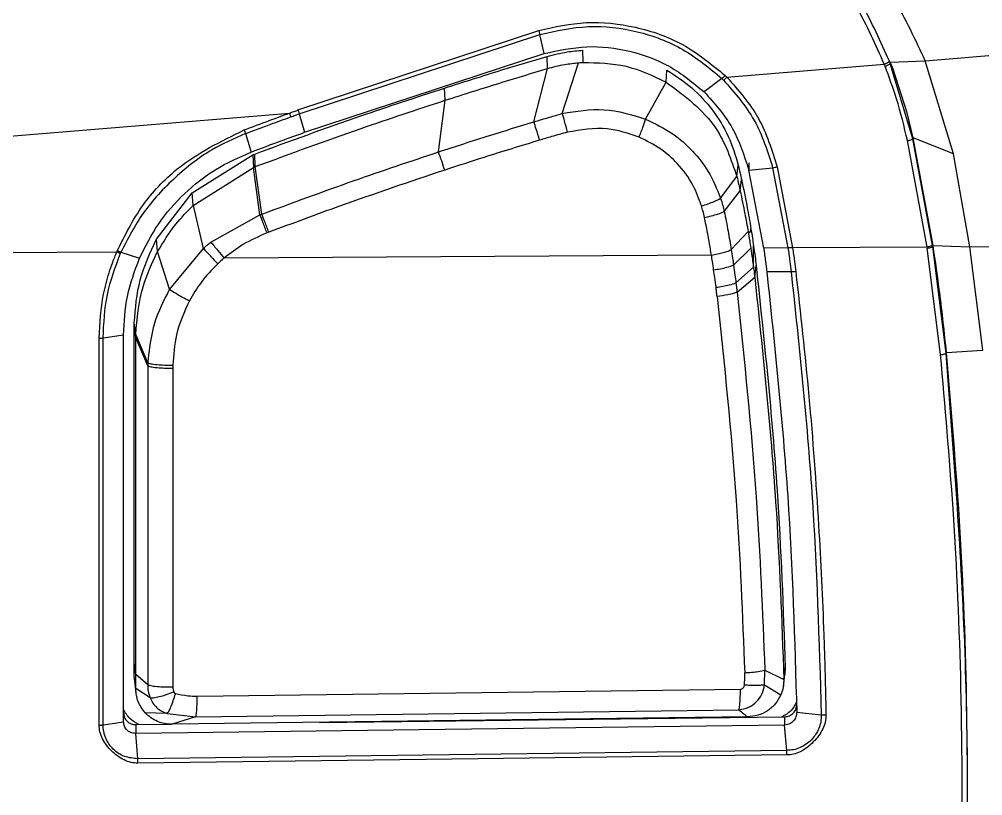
# Model space of a CAD drawing. Extents: x 527 to 611, y 788 to 934.
# Drawn here: x 579.597 to 581.184, y 806.491 to 807.77 of the extents above; entities that cross this region are included whole.
import ezdxf

# ---------------------------------------------------------------- set-up
doc = ezdxf.new("R2010")
doc.units = 0
doc.header["$MEASUREMENT"] = 0
doc.layers.add('1', color=4, linetype='Continuous')
doc.layers.add('GEOMETRY', color=4, linetype='Continuous', lineweight=25)

# ---------------------------------------------------------------- blocks, each defined once
blk = doc.blocks.new('2026_FLASH')
at = {"layer": 'GEOMETRY'}
for p, q in [((54.0104, 4.388), (54.7127, 4.4457)), ((52.9773, 4.307), (53.3742, 4.4381)), ((52.9794, 4.3007), (53.3759, 4.4316)), ((53.3828, 4.4), (53.3759, 4.4316)), ((52.9883, 4.2703), (53.3828, 4.4)), ((53.4469, 4.3854), (53.4468, 4.4054)), ((53.3883, 4.3753), (53.3877, 4.3952)), ((53.4127, 4.3013), (53.4396, 4.3849)), ((53.6839, 4.3611), (53.943, 4.3824)), ((53.9527, 4.3839), (53.9533, 4.3857)), ((53.9902, 4.2597), (53.9527, 4.3838)), ((53.9533, 4.3857), (54.0104, 4.388)), ((54.0571, 4.2348), (54.0104, 4.388)), ((53.3657, 4.2875), (53.3883, 4.3753)), ((53.5838, 4.3529), (53.585, 4.3727)), ((53.9808, 4.3026), (53.9571, 4.3759)), ((53.5498, 4.292), (53.5838, 4.3529)), ((53.6756, 4.3588), (53.6463, 4.3369)), ((53.6755, 4.3588), (53.6782, 4.3562)), ((53.2196, 4.323), (53.2189, 4.3432)), ((53.2087, 4.2379), (53.2196, 4.323)), ((52.4011, 4.2557), (52.9632, 4.3019)), ((53.9908, 4.2614), (53.9808, 4.3026)), ((52.9794, 4.3007), (52.9883, 4.2703)), ((52.8908, 4.2681), (52.9002, 4.2378)), ((54.0136, 4.0813), (53.9814, 4.2565)), ((53.9908, 4.2614), (53.9902, 4.2597)), ((54.0225, 4.084), (53.9902, 4.2597)), ((54.0571, 4.2348), (53.9908, 4.2614)), ((54.0234, 4.0838), (53.9908, 4.2614)), ((52.8032, 4.1705), (52.903, 4.2333)), ((52.903, 4.2333), (52.9062, 4.2345)), ((52.903, 4.2333), (52.9039, 4.2125)), ((52.907, 4.2137), (52.9062, 4.2345)), ((54.0841, 4.0817), (54.0571, 4.2348)), ((52.8048, 4.1499), (52.9039, 4.2125)), ((52.9039, 4.2125), (52.907, 4.2137)), ((52.9147, 4.1342), (52.9039, 4.2125)), ((52.9176, 4.1353), (52.907, 4.2137)), ((53.7003, 4.1972), (53.7025, 4.216)), ((53.7198, 4.2202), (53.7198, 4.2081)), ((53.7198, 4.2081), (53.7592, 4.212)), ((53.7444, 4.0793), (53.7198, 4.2081)), ((53.7592, 4.212), (53.7844, 4.0799)), ((53.7667, 4.2134), (53.7921, 4.0799)), ((53.6735, 4.1616), (53.7003, 4.1972)), ((53.7057, 4.1736), (53.7079, 4.1924)), ((52.7441, 4.094), (52.8032, 4.1705)), ((52.8048, 4.1499), (52.8032, 4.1705)), ((53.6794, 4.14), (53.7057, 4.1736)), ((52.8048, 4.1499), (52.8214, 4.0791)), ((52.8338, 4.0894), (52.9146, 4.1342)), ((52.9147, 4.1342), (52.9176, 4.1353)), ((52.9292, 4.1056), (52.9264, 4.1045)), ((53.691, 4.077), (53.7188, 4.1066)), ((52.7462, 4.0737), (52.7441, 4.094)), ((52.8214, 4.0791), (52.7657, 4.0116)), ((53.6948, 4.0515), (53.7232, 4.0795)), ((53.7276, 4.0483), (53.7277, 4.0834)), ((53.7844, 4.0799), (53.7444, 4.0793)), ((54.0136, 4.0813), (53.7921, 4.0799)), ((54.0358, 3.904), (54.0139, 4.0794)), ((54.0228, 4.0821), (54.0225, 4.084)), ((54.0228, 4.0821), (54.0234, 4.0838)), ((54.0449, 3.9061), (54.0228, 4.0821)), ((54.0234, 4.0838), (54.0841, 4.0817)), ((54.0841, 4.0817), (54.7871, 4.0858)), ((54.1052, 3.9114), (54.0841, 4.0817)), ((52.4418, 4.0719), (52.6789, 4.0733)), ((52.6856, 4.0726), (52.7162, 4.0627)), ((52.7657, 4.0116), (52.7462, 4.0737)), ((53.6584, 4.0678), (52.8557, 4.0631)), ((53.6987, 4.0221), (53.7276, 4.0483)), ((53.7297, 4.0319), (53.732, 4.0508)), ((53.7006, 4.0068), (53.7297, 4.0319)), ((53.7897, 4.0402), (53.7495, 4.0406)), ((52.7101, 3.937), (52.7076, 3.9564)), ((52.6563, 3.9317), (52.69, 3.9364)), ((52.7075, 3.3971), (52.7076, 3.9509)), ((52.71, 3.9316), (52.7076, 3.9509)), ((52.7299, 3.8903), (52.71, 3.937)), ((52.6563, 3.2941), (52.6563, 3.9317)), ((52.7298, 3.8853), (52.71, 3.9316)), ((54.0449, 3.9061), (54.0455, 3.9078)), ((54.0455, 3.9078), (54.1052, 3.9114)), ((52.7299, 3.8903), (52.7298, 3.8853)), ((52.7713, 3.8867), (52.7713, 3.8819)), ((52.7713, 3.8819), (52.7713, 3.3566)), ((52.71, 3.3772), (52.7075, 3.3971)), ((52.7075, 3.3737), (52.7075, 3.3971)), ((53.7459, 3.36), (53.7462, 3.3844)), ((53.7462, 3.3844), (53.7776, 3.3689)), ((53.7776, 3.3689), (53.78, 3.3883)), ((53.78, 3.3883), (53.7791, 3.377)), ((52.71, 3.3538), (52.7075, 3.3737)), ((52.708, 3.3663), (52.7105, 3.3464)), ((52.7298, 3.3602), (52.71, 3.3772)), ((53.7769, 3.3579), (53.7793, 3.3772)), ((52.7337, 3.3386), (52.71, 3.3538)), ((52.8113, 3.3414), (53.7061, 3.3529)), ((53.7459, 3.36), (53.7726, 3.3434)), ((52.8087, 3.3075), (53.7036, 3.319)), ((52.762, 3.3129), (52.7257, 3.314)), ((52.762, 3.3129), (52.8088, 3.3075)), ((52.8085, 3.3075), (52.77, 3.2951)), ((53.7177, 3.3073), (52.77, 3.2951)), ((53.0128, 3.2982), (53.7789, 3.3075)), ((53.7789, 3.3075), (53.7789, 3.2938)), ((53.8393, 3.3103), (53.7989, 3.3147)), ((52.6563, 3.2941), (52.69, 3.2992)), ((52.71, 3.2945), (52.7686, 3.2952)), ((52.71, 3.2945), (52.71, 3.2801)), ((53.7823, 3.252), (53.7789, 3.2938)), ((52.7134, 3.2383), (52.71, 3.2801)), ((52.7134, 3.2309), (52.7135, 3.2335))]:
    blk.add_line(p, q, dxfattribs=at)
at = {"layer": 'GEOMETRY', "flags": 128}
for points in [[(52.6789, 4.0733), (52.6793, 4.0742), (52.6796, 4.0749)], [(53.7789, 3.2938), (53.1772, 3.2861), (52.71, 3.2801)], [(53.7823, 3.252), (53.1837, 3.2443), (52.7134, 3.2383)], [(53.7825, 3.2446), (53.1886, 3.237), (52.7134, 3.2309)]]:
    blk.add_lwpolyline(points, dxfattribs=at)
at = {"layer": 'GEOMETRY'}
blk.add_arc((52.5861, 4.0066), 0.6642, 17.6483, 20.3822, dxfattribs=at)
for points, knots in [([(42.46, 5.3222), (42.5684, 5.4276), (42.758, 5.612), (42.9884, 5.8359), (43.1307, 5.9742), (43.2117, 6.0535), (43.2862, 6.1259), (43.3758, 6.2101), (43.5202, 6.3327), (43.7104, 6.4733), (43.9523, 6.6204), (44.206, 6.7451), (44.4702, 6.8468), (44.7423, 6.9243), (45.0192, 6.9767), (45.2275, 6.9977), (45.3676, 7.003), (45.434, 7.0043), (45.5056, 7.0047), (45.6463, 7.0048), (45.8612, 7.0046), (46.1427, 7.0048), (46.7056, 7.0049), (47.55, 7.0047), (49.0511, 7.0047), (50.6739, 7.0047), (52.175, 7.0047), (53.0194, 7.0047), (53.4607, 7.0047), (53.6718, 7.0047), (53.8125, 7.0047), (53.8761, 7.0047), (53.9231, 7.0047), (53.959, 7.0047), (53.9891, 7.0044), (54.0589, 7.0034), (54.1631, 6.9988), (54.3482, 6.9821), (54.5778, 6.946), (54.8484, 6.8786), (55.1124, 6.7875), (55.3672, 6.6733), (55.6104, 6.5372), (55.8409, 6.3798), (56.0216, 6.232), (56.1407, 6.1195), (56.1993, 6.0624), (56.2327, 6.0297), (56.2616, 6.0012), (56.3153, 5.9491), (56.4142, 5.8528), (56.5752, 5.6963), (56.7982, 5.4795), (57.0152, 5.2686), (57.2443, 5.0458), (57.5125, 4.7849), (58.0014, 4.3095), (58.4038, 3.9182), (58.672, 3.6573)], [0, 0, 0, 0, 0.025199, 0.044098, 0.053548, 0.058273, 0.062997, 0.070871, 0.078753, 0.09456, 0.110246, 0.125882, 0.141623, 0.157369, 0.172982, 0.188539, 0.192221, 0.196339, 0.199608, 0.204156, 0.219797, 0.235436, 0.251075, 0.313632, 0.376189, 0.501303, 0.584139, 0.626417, 0.642056, 0.657696, 0.661605, 0.665515, 0.668304, 0.669427, 0.6715, 0.673335, 0.681058, 0.68887, 0.704321, 0.719742, 0.735294, 0.750812, 0.766228, 0.781692, 0.797284, 0.805082, 0.80898, 0.810929, 0.812878, 0.815741, 0.82341, 0.835885, 0.853165, 0.875252, 0.886333, 0.906439, 0.937626, 1, 1, 1, 1]), ([(42.5468, 5.2329), (42.6821, 5.3645), (42.8173, 5.496), (43.0202, 5.6932), (43.0879, 5.759), (43.1725, 5.8413), (43.1894, 5.8577), (43.2232, 5.8907), (43.2401, 5.9071), (43.274, 5.9402), (43.2908, 5.9566), (43.316, 5.9812), (43.3244, 5.9893), (43.3412, 6.0056), (43.3496, 6.0137), (43.3912, 6.0537), (43.4245, 6.085), (43.4918, 6.1451), (43.5263, 6.1745), (43.5968, 6.2318), (43.6328, 6.2597), (43.7063, 6.3141), (43.7435, 6.3404), (43.9319, 6.467), (44.09, 6.5537), (44.338, 6.6624), (44.4224, 6.695), (44.5519, 6.7384), (44.5956, 6.7519), (44.6831, 6.7769), (44.7269, 6.7883), (44.947, 6.8404), (45.1245, 6.8662), (45.3259, 6.8769), (45.3483, 6.8778), (45.3933, 6.8792), (45.416, 6.8796), (45.4844, 6.8804), (45.5308, 6.8804), (45.6011, 6.8802), (45.6247, 6.8801), (45.6717, 6.8801), (45.7423, 6.88), (45.8127, 6.8801), (46.0472, 6.8803), (46.2349, 6.8803), (46.7978, 6.8803), (47.1731, 6.8803), (47.9238, 6.8802), (48.2991, 6.8802), (49.4251, 6.8802), (50.1758, 6.8802), (51.6771, 6.8802), (52.4277, 6.8801), (53.366, 6.8801), (53.5537, 6.8801), (53.7883, 6.8802), (53.8352, 6.8802), (53.8938, 6.8802), (53.9056, 6.8802), (53.929, 6.8802), (53.941, 6.8802), (53.9639, 6.8802), (53.9748, 6.8801), (53.9918, 6.8799), (53.9975, 6.8798), (54.0088, 6.8796), (54.0145, 6.8795), (54.0652, 6.8784), (54.1099, 6.8764), (54.1992, 6.8704), (54.2437, 6.8664), (54.465, 6.8416), (54.6393, 6.8064), (54.8534, 6.743), (54.896, 6.7294), (54.9809, 6.7001), (55.0233, 6.6844), (55.1485, 6.6349), (55.23, 6.5983), (55.4685, 6.4784), (55.6196, 6.3849), (55.7987, 6.2508), (55.8341, 6.2231), (55.9037, 6.166), (55.9379, 6.1367), (55.988, 6.0917), (56.0044, 6.0766), (56.0372, 6.0457), (56.0536, 6.03), (56.0867, 5.9978), (56.1035, 5.9814), (56.137, 5.9488), (56.1538, 5.9325), (56.4388, 5.6551), (56.7072, 5.3944), (57.5121, 4.6116), (58.0486, 4.0898), (58.5852, 3.5681)], [0, 0, 0, 0, 0.03125, 0.03125, 0.046875, 0.046875, 0.050781, 0.050781, 0.054687, 0.054687, 0.058594, 0.058594, 0.060547, 0.060547, 0.0625, 0.0625, 0.070312, 0.070312, 0.078125, 0.078125, 0.085937, 0.085937, 0.09375, 0.09375, 0.125, 0.125, 0.140625, 0.140625, 0.148437, 0.148437, 0.15625, 0.15625, 0.1875, 0.1875, 0.191406, 0.191406, 0.195312, 0.195312, 0.203125, 0.203125, 0.207031, 0.207031, 0.210937, 0.21875, 0.21875, 0.25, 0.25, 0.3125, 0.3125, 0.375, 0.375, 0.5, 0.5, 0.625, 0.625, 0.65625, 0.65625, 0.664063, 0.664063, 0.666016, 0.666016, 0.667969, 0.667969, 0.669922, 0.669922, 0.670898, 0.670898, 0.671875, 0.671875, 0.679688, 0.679688, 0.6875, 0.6875, 0.71875, 0.71875, 0.726563, 0.726563, 0.734375, 0.734375, 0.75, 0.75, 0.78125, 0.78125, 0.789063, 0.789063, 0.796875, 0.796875, 0.800781, 0.800781, 0.804688, 0.804688, 0.808594, 0.808594, 0.8125, 0.8125, 0.875, 0.875, 1, 1, 1, 1]), ([(58.5617, 3.5438), (58.3106, 3.788), (57.7579, 4.3255), (57.113, 4.9526), (56.6272, 5.4251), (56.3507, 5.6938), (56.1463, 5.893), (56.0194, 6.0159), (55.967, 6.0654), (55.9163, 6.1107), (55.8062, 6.2043), (55.6325, 6.3349), (55.3854, 6.4858), (55.1249, 6.6118), (54.8535, 6.7122), (54.646, 6.7667), (54.5095, 6.7942), (54.4462, 6.8055), (54.3828, 6.8154), (54.3192, 6.824), (54.2554, 6.8312), (54.1915, 6.837), (54.1274, 6.8415), (54.0632, 6.8445), (54.0106, 6.8461), (53.9547, 6.8461), (53.8803, 6.8462), (53.7605, 6.8463), (53.5953, 6.8463), (53.3847, 6.8464), (53.1286, 6.8464), (52.7113, 6.8464), (52.1737, 6.8464), (51.5568, 6.8464), (51.0173, 6.8464), (50.0094, 6.8464), (48.6997, 6.8464), (47.2547, 6.8464), (46.3868, 6.8464), (45.9364, 6.8464), (45.743, 6.8463), (45.6068, 6.8464), (45.5103, 6.8465), (45.4139, 6.8461), (45.2615, 6.8417), (45.0374, 6.8201), (44.7849, 6.7707), (44.5681, 6.71), (44.3862, 6.6459), (44.179, 6.5577), (43.9509, 6.4382), (43.7488, 6.3058), (43.5958, 6.1889), (43.5049, 6.1122), (43.4339, 6.0475), (43.3866, 6.0026), (43.3336, 5.9511), (43.264, 5.8833), (43.1034, 5.7272), (42.8543, 5.4848), (42.4749, 5.1159), (42.1985, 4.8472), (42.0332, 4.6863)], [0, 0, 0, 0, 0.0567867, 0.1250078, 0.1458425, 0.1666771, 0.1875117, 0.1921187, 0.1953245, 0.1991991, 0.2031373, 0.2187574, 0.2343819, 0.2499978, 0.2656034, 0.2812376, 0.2847156, 0.2881884, 0.2916576, 0.2951249, 0.2985919, 0.3020602, 0.3055314, 0.3090071, 0.3124889, 0.3140551, 0.3180756, 0.3245504, 0.3334795, 0.3448629, 0.3587007, 0.3749927, 0.4125235, 0.4458684, 0.4750274, 0.5000006, 0.609284, 0.687381, 0.7342918, 0.7500162, 0.7604151, 0.7656422, 0.7721002, 0.7760595, 0.7812678, 0.796818, 0.8125087, 0.8229079, 0.8333087, 0.8437546, 0.8593966, 0.8749938, 0.8828558, 0.8906185, 0.8942657, 0.8984312, 0.9011851, 0.9062441, 0.9141989, 0.9374961, 0.9625977, 1, 1, 1, 1]), ([(42.0332, 4.6863), (42.3849, 5.0284), (42.6459, 5.2822), (42.8375, 5.4685), (42.8571, 5.4876), (42.8948, 5.5242), (42.9129, 5.5419), (42.9654, 5.5929), (42.9977, 5.6243), (43.0867, 5.7109), (43.1355, 5.7583), (43.2119, 5.8326), (43.2394, 5.8594), (43.2649, 5.8842), (43.2707, 5.8899), (43.2771, 5.8961), (43.2769, 5.8959), (43.2787, 5.8976), (43.2801, 5.8989), (43.2869, 5.9056), (43.2922, 5.9107), (43.3074, 5.9255), (43.3166, 5.9346), (43.3419, 5.9592), (43.3554, 5.9722), (43.3705, 5.9869), (43.3747, 5.9909), (43.3813, 5.9974), (43.384, 5.9999), (43.3926, 6.0082), (43.3983, 6.0136), (43.4261, 6.0401), (43.447, 6.0595), (43.4859, 6.0947), (43.5039, 6.1106), (43.5415, 6.1429), (43.5606, 6.1588), (43.6573, 6.2376), (43.7393, 6.2979), (43.9083, 6.4092), (43.9955, 6.4605), (44.1754, 6.5543), (44.2684, 6.5969), (44.4567, 6.672), (44.5524, 6.7046), (44.7469, 6.7599), (44.8457, 6.7827), (45.0431, 6.8179), (45.1421, 6.8304), (45.2661, 6.8398), (45.2909, 6.8413), (45.3406, 6.8438), (45.3663, 6.8447), (45.401, 6.8455), (45.4081, 6.8456), (45.4224, 6.8459), (45.4297, 6.846), (45.4574, 6.8463), (45.4815, 6.8464), (45.5264, 6.8465), (45.5428, 6.8465), (45.5695, 6.8465), (45.5788, 6.8465), (45.5932, 6.8464), (45.5981, 6.8464), (45.6081, 6.8464), (45.6127, 6.8464), (45.6424, 6.8464), (45.6914, 6.8463), (45.8028, 6.8464), (45.8462, 6.8464), (45.8976, 6.8464), (45.8991, 6.8464), (45.9015, 6.8464), (45.9022, 6.8464), (45.9031, 6.8464), (45.9032, 6.8464), (45.9034, 6.8464), (45.9031, 6.8464), (45.9067, 6.8464), (45.9149, 6.8464), (45.9563, 6.8464), (46.0067, 6.8464), (46.3724, 6.8464), (47.0289, 6.8464), (48.5597, 6.8464), (49.1609, 6.8464), (50.0262, 6.8464), (50.2049, 6.8464), (50.4816, 6.8464), (50.5741, 6.8464), (50.7727, 6.8464), (50.8777, 6.8464), (51.4311, 6.8464), (51.9647, 6.8464), (52.6673, 6.8464), (52.7468, 6.8464), (52.8682, 6.8464), (52.9082, 6.8464), (52.9855, 6.8464), (53.0231, 6.8464), (53.2058, 6.8464), (53.3349, 6.8464), (53.6711, 6.8463), (53.827, 6.8463), (53.9585, 6.8461), (53.9853, 6.8461), (53.9975, 6.846), (53.9985, 6.846), (54.0001, 6.846), (54.0009, 6.846), (54.0033, 6.8459), (54.0048, 6.8459), (54.0127, 6.8458), (54.0189, 6.8456), (54.0503, 6.8449), (54.0753, 6.844), (54.1503, 6.8402), (54.2002, 6.8365), (54.3493, 6.8216), (54.4481, 6.8066), (54.7428, 6.7468), (54.9336, 6.6878), (55.3016, 6.532), (55.4764, 6.4364), (55.6827, 6.2949), (55.7232, 6.2655), (55.803, 6.2047), (55.8424, 6.1731), (55.8998, 6.1247), (55.9186, 6.1084), (55.9462, 6.0839), (55.9553, 6.0757), (55.9688, 6.0634), (55.9733, 6.0593), (55.9833, 6.0499), (55.9889, 6.0448), (56.0068, 6.0278), (56.0207, 6.0146), (56.0442, 5.9919), (56.0526, 5.9838), (56.0702, 5.9668), (56.0796, 5.9576), (56.1258, 5.9126), (56.1628, 5.8766), (56.3479, 5.6967), (56.496, 5.5527), (56.7181, 5.3367), (56.7921, 5.2647), (56.9402, 5.1207), (57.0137, 5.0492), (57.6606, 4.4202), (58.1526, 3.9417), (58.5617, 3.5438)], [0, 0, 0, 0, 0.000488, 0.000488, 0.000549, 0.000549, 0.00061, 0.00061, 0.000732, 0.000732, 0.000977, 0.000977, 0.001221, 0.001221, 0.001343, 0.001343, 0.001465, 0.001465, 0.001953, 0.001953, 0.003906, 0.003906, 0.007812, 0.007812, 0.015625, 0.015625, 0.019531, 0.019531, 0.023438, 0.023438, 0.03125, 0.03125, 0.0625, 0.0625, 0.09375, 0.09375, 0.125, 0.125, 0.25, 0.25, 0.375, 0.375, 0.5, 0.5, 0.625, 0.625, 0.75, 0.75, 0.875, 0.875, 0.90625, 0.90625, 0.9375, 0.9375, 0.945312, 0.945312, 0.953125, 0.953125, 0.96875, 0.96875, 0.976562, 0.976562, 0.980469, 0.980469, 0.982422, 0.982422, 0.984375, 0.984375, 0.992188, 0.992188, 0.996094, 0.996094, 0.996216, 0.996216, 0.996277, 0.996277, 0.996284, 0.996284, 0.996292, 0.996292, 0.996307, 0.996307, 0.996338, 0.996338, 0.99646, 0.99646, 0.996521, 0.996521, 0.996536, 0.996536, 0.996544, 0.996544, 0.996552, 0.996552, 0.996582, 0.996582, 0.996586, 0.996586, 0.996588, 0.996588, 0.99659, 0.99659, 0.996597, 0.996597, 0.996613, 0.996613, 0.99662, 0.99662, 0.996622, 0.996622, 0.996624, 0.996624, 0.996628, 0.996628, 0.996643, 0.996643, 0.996704, 0.996704, 0.996826, 0.996826, 0.99707, 0.99707, 0.997559, 0.997559, 0.998047, 0.998047, 0.998169, 0.998169, 0.998291, 0.998291, 0.998352, 0.998352, 0.998383, 0.998383, 0.998398, 0.998398, 0.998413, 0.998413, 0.998444, 0.998444, 0.998459, 0.998459, 0.998474, 0.998474, 0.998535, 0.998535, 0.998779, 0.998779, 0.998901, 0.998901, 0.999023, 0.999023, 1, 1, 1, 1]), ([(54.7127, 4.4457), (54.7127, 4.4458), (54.7126, 4.4463), (54.7121, 4.448), (54.7104, 4.4546), (54.7036, 4.4793), (54.6928, 4.5132), (54.6773, 4.5542), (54.6616, 4.5904), (54.6417, 4.6311), (54.6166, 4.6756), (54.5848, 4.7247), (54.5468, 4.7743), (54.5043, 4.8204), (54.4615, 4.8596), (54.415, 4.8961), (54.3584, 4.9322), (54.2849, 4.9692), (54.1929, 5.0056), (54.1236, 5.023), (54.0862, 5.0324)], [0, 0, 0, 0, 0.000182, 0.001714, 0.006056, 0.022598, 0.086827, 0.123997, 0.167627, 0.217653, 0.274017, 0.33667, 0.411113, 0.480105, 0.543848, 0.602503, 0.674936, 0.76505, 0.873262, 1, 1, 1, 1]), ([(54.0104, 4.388), (53.9945, 4.4224), (53.9625, 4.4913), (53.8973, 4.5852), (53.8211, 4.6694), (53.735, 4.7417), (53.6417, 4.8008), (53.5442, 4.846), (53.4452, 4.8784), (53.3781, 4.8895), (53.3453, 4.8949)], [0, 0, 0, 0, 0.130518, 0.261262, 0.391224, 0.519581, 0.645474, 0.768116, 0.886579, 1, 1, 1, 1]), ([(53.9514, 4.3872), (53.9371, 4.4192), (53.9084, 4.4834), (53.8497, 4.5713), (53.7805, 4.6513), (53.701, 4.7213), (53.6129, 4.7803), (53.5176, 4.8269), (53.417, 4.8616), (53.3471, 4.8731), (53.3122, 4.8788)], [0, 0, 0, 0, 0.125005, 0.250006, 0.375017, 0.500042, 0.625061, 0.750046, 0.875017, 1, 1, 1, 1]), ([(53.943, 4.3825), (53.9289, 4.4142), (53.9006, 4.4776), (53.8425, 4.5646), (53.7742, 4.6437), (53.6957, 4.7131), (53.6086, 4.7716), (53.5145, 4.8178), (53.415, 4.8523), (53.346, 4.864), (53.3115, 4.8698)], [0, 0, 0, 0, 0.124976, 0.24996, 0.374959, 0.499976, 0.624998, 0.749999, 0.874996, 1, 1, 1, 1]), ([(53.3742, 4.4381), (53.4, 4.4438), (53.4526, 4.4554), (53.5343, 4.446), (53.6146, 4.4183), (53.6585, 4.3823), (53.681, 4.3638)], [0, 0, 0, 0, 0.237985, 0.484939, 0.73641, 1, 1, 1, 1]), ([(53.3759, 4.4316), (53.4025, 4.4374), (53.4555, 4.4489), (53.5368, 4.439), (53.6134, 4.4105), (53.6549, 4.3761), (53.6756, 4.3589)], [0, 0, 0, 0, 0.250053, 0.500138, 0.750064, 1, 1, 1, 1]), ([(53.3759, 4.4316), (53.3757, 4.4327), (53.3753, 4.4345), (53.3746, 4.437), (53.3742, 4.4381)], [0, 0, 0, 0, 0.56001, 1, 1, 1, 1]), ([(53.3877, 4.3952), (53.3986, 4.3981), (53.418, 4.4031), (53.438, 4.4047), (53.4468, 4.4054)], [0, 0, 0, 0, 0.55999, 1, 1, 1, 1]), ([(53.2189, 4.3432), (53.2503, 4.3532), (53.3064, 4.3711), (53.3628, 4.3879), (53.3877, 4.3952)], [0, 0, 0, 0, 0.559967, 1, 1, 1, 1]), ([(53.3883, 4.3753), (53.3977, 4.3778), (53.4146, 4.3823), (53.432, 4.3841), (53.4396, 4.3849)], [0, 0, 0, 0, 0.55996, 1, 1, 1, 1]), ([(53.4396, 4.3849), (53.441, 4.385), (53.4434, 4.3852), (53.4458, 4.3853), (53.4469, 4.3854)], [0, 0, 0, 0, 0.56, 1, 1, 1, 1]), ([(53.4469, 4.3854), (53.4709, 4.3849), (53.519, 4.3839), (53.5622, 4.3632), (53.5838, 4.3529)], [0, 0, 0, 0, 0.500082, 1, 1, 1, 1]), ([(53.943, 4.3825), (53.9442, 4.383), (53.9466, 4.384), (53.9494, 4.3855), (53.951, 4.3866), (53.9513, 4.387), (53.9514, 4.3872)], [0, 0, 0, 0, 0.272049, 0.561996, 0.787982, 1, 1, 1, 1]), ([(53.9443, 4.3792), (53.9441, 4.3798), (53.9437, 4.3809), (53.9432, 4.382), (53.943, 4.3824)], [0, 0, 0, 0, 0.560405, 1, 1, 1, 1]), ([(53.9443, 4.3791), (53.9455, 4.3796), (53.948, 4.3807), (53.9507, 4.3821), (53.9523, 4.3832), (53.9526, 4.3836), (53.9527, 4.3838)], [0, 0, 0, 0, 0.272021, 0.561971, 0.78797, 1, 1, 1, 1]), ([(53.9514, 4.3871), (53.9517, 4.3865), (53.9521, 4.3854), (53.9525, 4.3843), (53.9527, 4.3839)], [0, 0, 0, 0, 0.5600232, 1, 1, 1, 1]), ([(53.9571, 4.3759), (53.9564, 4.3777), (53.9551, 4.381), (53.9538, 4.3843), (53.9533, 4.3857)], [0, 0, 0, 0, 0.559497, 1, 1, 1, 1]), ([(53.2196, 4.323), (53.251, 4.333), (53.3071, 4.3509), (53.3635, 4.3678), (53.3883, 4.3753)], [0, 0, 0, 0, 0.559999, 1, 1, 1, 1]), ([(53.585, 4.3727), (53.5991, 4.3635), (53.6273, 4.3451), (53.6612, 4.3074), (53.688, 4.2644), (53.6977, 4.2321), (53.7025, 4.216)], [0, 0, 0, 0, 0.2499436, 0.4993256, 0.7501166, 1, 1, 1, 1]), ([(53.9814, 4.2565), (53.9758, 4.2797), (53.9659, 4.3213), (53.9509, 4.3614), (53.9443, 4.3792)], [0, 0, 0, 0, 0.557293, 1, 1, 1, 1]), ([(53.5838, 4.3529), (53.6144, 4.3301), (53.669, 4.2895), (53.6907, 4.2254), (53.7003, 4.1972)], [0, 0, 0, 0, 0.559161, 1, 1, 1, 1]), ([(53.681, 4.3639), (53.6799, 4.3628), (53.6779, 4.3608), (53.6762, 4.3595), (53.6755, 4.3589)], [0, 0, 0, 0, 0.5600018, 1, 1, 1, 1]), ([(53.6783, 4.3562), (53.6792, 4.3569), (53.681, 4.3583), (53.683, 4.3602), (53.6839, 4.3611)], [0, 0, 0, 0, 0.5599964, 1, 1, 1, 1]), ([(53.6783, 4.3562), (53.6968, 4.335), (53.7339, 4.2927), (53.7508, 4.2389), (53.7592, 4.212)], [0, 0, 0, 0, 0.49992, 1, 1, 1, 1]), ([(53.681, 4.3638), (53.6815, 4.3633), (53.6825, 4.3624), (53.6834, 4.3615), (53.6838, 4.3611)], [0, 0, 0, 0, 0.5601045, 1, 1, 1, 1]), ([(53.6838, 4.3611), (53.7028, 4.3393), (53.7408, 4.296), (53.7581, 4.2409), (53.7667, 4.2134)], [0, 0, 0, 0, 0.500934, 1, 1, 1, 1]), ([(52.9062, 4.2345), (52.9642, 4.2558), (53.0679, 4.2938), (53.1728, 4.3281), (53.2189, 4.3432)], [0, 0, 0, 0, 0.559957, 1, 1, 1, 1]), ([(53.6463, 4.3369), (53.6633, 4.318), (53.697, 4.2803), (53.7122, 4.232), (53.7198, 4.2081)], [0, 0, 0, 0, 0.503935, 1, 1, 1, 1]), ([(52.907, 4.2137), (52.965, 4.2351), (53.0686, 4.2732), (53.1735, 4.3078), (53.2196, 4.323)], [0, 0, 0, 0, 0.559997, 1, 1, 1, 1]), ([(52.8887, 4.2743), (52.9024, 4.2794), (52.9272, 4.2887), (52.9521, 4.2978), (52.9632, 4.3019)], [0, 0, 0, 0, 0.552893, 1, 1, 1, 1]), ([(52.9632, 4.3019), (52.9658, 4.3028), (52.9705, 4.3045), (52.9752, 4.3062), (52.9773, 4.307)], [0, 0, 0, 0, 0.560197, 1, 1, 1, 1]), ([(52.9632, 4.3019), (52.9637, 4.3005), (52.9645, 4.2981), (52.965, 4.2964), (52.9653, 4.2956)], [0, 0, 0, 0, 0.5600081, 1, 1, 1, 1]), ([(52.9773, 4.307), (52.9778, 4.3056), (52.9786, 4.3032), (52.9792, 4.3015), (52.9794, 4.3007)], [0, 0, 0, 0, 0.5602535, 1, 1, 1, 1]), ([(53.3657, 4.2875), (53.3743, 4.29), (53.39, 4.2946), (53.4057, 4.2992), (53.4127, 4.3013)], [0, 0, 0, 0, 0.548558, 1, 1, 1, 1]), ([(53.4127, 4.3013), (53.4358, 4.3051), (53.4824, 4.3128), (53.5272, 4.299), (53.5498, 4.292)], [0, 0, 0, 0, 0.495451, 1, 1, 1, 1]), ([(53.4214, 4.2703), (53.4197, 4.2767), (53.4167, 4.2882), (53.414, 4.2973), (53.4127, 4.3013)], [0, 0, 0, 0, 0.56, 1, 1, 1, 1]), ([(52.8908, 4.2681), (52.9047, 4.2733), (52.9295, 4.2826), (52.9543, 4.2916), (52.9653, 4.2956)], [0, 0, 0, 0, 0.560199, 1, 1, 1, 1]), ([(52.9653, 4.2956), (52.9679, 4.2966), (52.9726, 4.2983), (52.9773, 4.3), (52.9794, 4.3007)], [0, 0, 0, 0, 0.5599445, 1, 1, 1, 1]), ([(53.2087, 4.2379), (53.2367, 4.247), (53.2889, 4.264), (53.3414, 4.28), (53.3657, 4.2875)], [0, 0, 0, 0, 0.535976, 1, 1, 1, 1]), ([(53.3754, 4.2573), (53.3735, 4.2636), (53.3701, 4.2746), (53.3671, 4.2835), (53.3657, 4.2875)], [0, 0, 0, 0, 0.56, 1, 1, 1, 1]), ([(53.5392, 4.2623), (53.5417, 4.2684), (53.5461, 4.2794), (53.5487, 4.2882), (53.5498, 4.292)], [0, 0, 0, 0, 0.56, 1, 1, 1, 1]), ([(53.5498, 4.292), (53.5653, 4.2846), (53.5937, 4.2709), (53.6276, 4.2404), (53.6558, 4.2052), (53.6673, 4.177), (53.6735, 4.1616)], [0, 0, 0, 0, 0.274854, 0.506445, 0.732216, 1, 1, 1, 1]), ([(52.6796, 4.0749), (52.6924, 4.1005), (52.7175, 4.1509), (52.7867, 4.2241), (52.8502, 4.2554), (52.8887, 4.2743)], [0, 0, 0, 0, 0.2894946, 0.5691836, 1, 1, 1, 1]), ([(52.8887, 4.2743), (52.8889, 4.2737), (52.8894, 4.2725), (52.8899, 4.2708), (52.8905, 4.2693), (52.8907, 4.2685), (52.8908, 4.2681)], [0, 0, 0, 0, 0.247582, 0.499978, 0.752386, 1, 1, 1, 1]), ([(52.9002, 4.2378), (52.9167, 4.244), (52.946, 4.255), (52.9754, 4.2656), (52.9883, 4.2703)], [0, 0, 0, 0, 0.563687, 1, 1, 1, 1]), ([(53.4214, 4.2703), (53.4126, 4.268), (53.3972, 4.2639), (53.3819, 4.2593), (53.3754, 4.2573)], [0, 0, 0, 0, 0.570994, 1, 1, 1, 1]), ([(53.5392, 4.2623), (53.5218, 4.2682), (53.4836, 4.2814), (53.4434, 4.2742), (53.4214, 4.2703)], [0, 0, 0, 0, 0.4528232, 1, 1, 1, 1]), ([(52.8908, 4.2681), (52.8717, 4.2597), (52.8299, 4.2414), (52.7734, 4.1962), (52.7206, 4.1406), (52.6971, 4.0949), (52.6856, 4.0726)], [0, 0, 0, 0, 0.214608, 0.470533, 0.741908, 1, 1, 1, 1]), ([(53.3754, 4.2573), (53.3448, 4.248), (53.2926, 4.232), (53.2406, 4.215), (53.219, 4.208)], [0, 0, 0, 0, 0.584022, 1, 1, 1, 1]), ([(53.6421, 4.1489), (53.6379, 4.1606), (53.6285, 4.1861), (53.6048, 4.2177), (53.5746, 4.2448), (53.5515, 4.2562), (53.5392, 4.2623)], [0, 0, 0, 0, 0.234328, 0.51434, 0.740911, 1, 1, 1, 1]), ([(53.9814, 4.2565), (53.9826, 4.2568), (53.9852, 4.2574), (53.988, 4.2584), (53.9898, 4.2591), (53.9901, 4.2595), (53.9902, 4.2597)], [0, 0, 0, 0, 0.271999, 0.561948, 0.787958, 1, 1, 1, 1]), ([(52.9176, 4.1353), (52.9683, 4.1541), (53.0647, 4.1898), (53.1623, 4.2224), (53.2087, 4.2379)], [0, 0, 0, 0, 0.524472, 1, 1, 1, 1]), ([(53.219, 4.208), (53.1612, 4.1885), (53.0641, 4.1559), (52.9681, 4.1201), (52.9293, 4.1056)], [0, 0, 0, 0, 0.5955, 1, 1, 1, 1]), ([(53.7025, 4.216), (53.7036, 4.2116), (53.7054, 4.2038), (53.7072, 4.1959), (53.7079, 4.1924)], [0, 0, 0, 0, 0.559975, 1, 1, 1, 1]), ([(53.7592, 4.212), (53.7605, 4.2122), (53.7627, 4.2125), (53.7655, 4.2131), (53.7667, 4.2134)], [0, 0, 0, 0, 0.5600037, 1, 1, 1, 1]), ([(53.7003, 4.1972), (53.7013, 4.1928), (53.7032, 4.1849), (53.7049, 4.1771), (53.7057, 4.1736)], [0, 0, 0, 0, 0.55999, 1, 1, 1, 1]), ([(53.7079, 4.1924), (53.7111, 4.1774), (53.7169, 4.1505), (53.7214, 4.1233), (53.7234, 4.1114)], [0, 0, 0, 0, 0.560032, 1, 1, 1, 1]), ([(53.6421, 4.1489), (53.6458, 4.1501), (53.6532, 4.1525), (53.6652, 4.1571), (53.6704, 4.1599), (53.6735, 4.1616)], [0, 0, 0, 0, 0.276482, 0.562705, 1, 1, 1, 1]), ([(53.6735, 4.1616), (53.6747, 4.1577), (53.6769, 4.1505), (53.6786, 4.1432), (53.6794, 4.14)], [0, 0, 0, 0, 0.557265, 1, 1, 1, 1]), ([(53.7057, 4.1736), (53.7084, 4.1611), (53.7131, 4.1389), (53.7171, 4.1165), (53.7188, 4.1066)], [0, 0, 0, 0, 0.559998, 1, 1, 1, 1]), ([(52.7462, 4.0737), (52.7555, 4.0892), (52.7721, 4.1168), (52.7948, 4.1398), (52.8048, 4.1499)], [0, 0, 0, 0, 0.559858, 1, 1, 1, 1]), ([(53.6469, 4.13), (53.6462, 4.1335), (53.6447, 4.1399), (53.6429, 4.1462), (53.6421, 4.1489)], [0, 0, 0, 0, 0.56285, 1, 1, 1, 1]), ([(52.9264, 4.1045), (52.924, 4.1106), (52.9199, 4.1215), (52.9163, 4.1303), (52.9147, 4.1342)], [0, 0, 0, 0, 0.5600008, 1, 1, 1, 1]), ([(52.9293, 4.1056), (52.927, 4.1118), (52.9229, 4.1227), (52.9193, 4.1315), (52.9177, 4.1353)], [0, 0, 0, 0, 0.559988, 1, 1, 1, 1]), ([(53.6469, 4.13), (53.6508, 4.1308), (53.6585, 4.1326), (53.6709, 4.1362), (53.6762, 4.1386), (53.6794, 4.14)], [0, 0, 0, 0, 0.276328, 0.562823, 1, 1, 1, 1]), ([(53.6584, 4.0678), (53.6563, 4.0803), (53.6528, 4.101), (53.6486, 4.1217), (53.6469, 4.13)], [0, 0, 0, 0, 0.599051, 1, 1, 1, 1]), ([(53.6794, 4.14), (53.6816, 4.1291), (53.6858, 4.1081), (53.6893, 4.0871), (53.691, 4.077)], [0, 0, 0, 0, 0.521266, 1, 1, 1, 1]), ([(53.7188, 4.1066), (53.72, 4.1056), (53.7221, 4.1039), (53.723, 4.1091), (53.7234, 4.1114)], [0, 0, 0, 0, 0.561429, 1, 1, 1, 1]), ([(53.7234, 4.1114), (53.7243, 4.1062), (53.7258, 4.0969), (53.7271, 4.0875), (53.7277, 4.0834)], [0, 0, 0, 0, 0.560177, 1, 1, 1, 1]), ([(52.9263, 4.1045), (52.9127, 4.0986), (52.8875, 4.0877), (52.8658, 4.0709), (52.8557, 4.0631)], [0, 0, 0, 0, 0.537961, 1, 1, 1, 1]), ([(53.7188, 4.1066), (53.7197, 4.1016), (53.7212, 4.0925), (53.7226, 4.0835), (53.7232, 4.0795)], [0, 0, 0, 0, 0.56, 1, 1, 1, 1]), ([(52.7076, 3.9564), (52.7096, 3.9804), (52.7134, 4.0283), (52.7339, 4.0721), (52.7441, 4.094)], [0, 0, 0, 0, 0.5005739, 1, 1, 1, 1]), ([(52.8214, 4.0791), (52.8237, 4.0811), (52.8277, 4.0846), (52.8319, 4.088), (52.8338, 4.0894)], [0, 0, 0, 0, 0.5589758, 1, 1, 1, 1]), ([(52.8214, 4.0791), (52.8232, 4.0772), (52.8268, 4.0732), (52.8349, 4.0645), (52.8413, 4.0577), (52.8451, 4.0537)], [0, 0, 0, 0, 0.2771407, 0.5622019, 1, 1, 1, 1]), ([(52.8338, 4.0894), (52.8355, 4.0874), (52.8389, 4.0833), (52.8464, 4.0742), (52.8522, 4.0673), (52.8557, 4.0631)], [0, 0, 0, 0, 0.27725, 0.562118, 1, 1, 1, 1]), ([(53.7232, 4.0795), (53.7241, 4.0737), (53.7256, 4.0633), (53.727, 4.0529), (53.7276, 4.0483)], [0, 0, 0, 0, 0.5600007, 1, 1, 1, 1]), ([(53.7277, 4.0834), (53.7286, 4.0773), (53.7301, 4.0665), (53.7314, 4.0556), (53.732, 4.0508)], [0, 0, 0, 0, 0.560121, 1, 1, 1, 1]), ([(53.7444, 4.0793), (53.7454, 4.0721), (53.7472, 4.0592), (53.7488, 4.0463), (53.7495, 4.0406)], [0, 0, 0, 0, 0.560209, 1, 1, 1, 1]), ([(53.7921, 4.0799), (53.7914, 4.0799), (53.79, 4.0798), (53.788, 4.0797), (53.786, 4.0797), (53.785, 4.0798), (53.7844, 4.0799)], [0, 0, 0, 0, 0.247298, 0.500003, 0.752706, 1, 1, 1, 1]), ([(53.7844, 4.0799), (53.7855, 4.0725), (53.7873, 4.0593), (53.789, 4.046), (53.7897, 4.0402)], [0, 0, 0, 0, 0.560004, 1, 1, 1, 1]), ([(53.7921, 4.0799), (53.7931, 4.0726), (53.795, 4.0596), (53.7966, 4.0465), (53.7973, 4.0408)], [0, 0, 0, 0, 0.559984, 1, 1, 1, 1]), ([(54.0225, 4.084), (54.0223, 4.0838), (54.0219, 4.0833), (54.0195, 4.0825), (54.0166, 4.0818), (54.0146, 4.0815), (54.0136, 4.0813)], [0, 0, 0, 0, 0.272125, 0.562077, 0.788024, 1, 1, 1, 1]), ([(54.0139, 4.0794), (54.0151, 4.0797), (54.0177, 4.0801), (54.0206, 4.0809), (54.0224, 4.0816), (54.0227, 4.0819), (54.0228, 4.0821)], [0, 0, 0, 0, 0.2719921, 0.5619636, 0.7879817, 1, 1, 1, 1]), ([(54.0455, 3.9078), (54.042, 3.9404), (54.0359, 3.9993), (54.0273, 4.0578), (54.0234, 4.0838)], [0, 0, 0, 0, 0.555144, 1, 1, 1, 1]), ([(52.6498, 3.9313), (52.6511, 3.9556), (52.6531, 3.992), (52.6641, 4.0332), (52.671, 4.0533), (52.6748, 4.0633), (52.6768, 4.0683), (52.6779, 4.0708), (52.6784, 4.0721), (52.6787, 4.0727), (52.6788, 4.073), (52.6789, 4.0732), (52.6789, 4.0732), (52.6789, 4.0733), (52.6789, 4.0733), (52.6789, 4.0733), (52.6789, 4.0733), (52.6789, 4.0733)], [0, 0, 0, 0, 0.499742, 0.748313, 0.873537, 0.936543, 0.968164, 0.984007, 0.991936, 0.995903, 0.997887, 0.998879, 0.999376, 0.999624, 0.99976, 0.999878, 1, 1, 1, 1]), ([(52.6563, 3.9317), (52.6575, 3.9556), (52.6599, 4.0034), (52.6766, 4.0485), (52.6849, 4.0711)], [0, 0, 0, 0, 0.499941, 1, 1, 1, 1]), ([(52.6789, 4.0733), (52.6802, 4.0728), (52.6825, 4.0719), (52.6842, 4.0713), (52.685, 4.0711)], [0, 0, 0, 0, 0.560168, 1, 1, 1, 1]), ([(52.6856, 4.0726), (52.6848, 4.0729), (52.6831, 4.0735), (52.6808, 4.0744), (52.6796, 4.0749)], [0, 0, 0, 0, 0.4998398, 1, 1, 1, 1]), ([(52.7101, 3.937), (52.7124, 3.9637), (52.7166, 4.0114), (52.7371, 4.0547), (52.7462, 4.0737)], [0, 0, 0, 0, 0.55971, 1, 1, 1, 1]), ([(52.8557, 4.0631), (52.8537, 4.0614), (52.8501, 4.0583), (52.8466, 4.0551), (52.8451, 4.0537)], [0, 0, 0, 0, 0.561372, 1, 1, 1, 1]), ([(53.6584, 4.0678), (53.6618, 4.0685), (53.6688, 4.0699), (53.6782, 4.0723), (53.6861, 4.0747), (53.6894, 4.0762), (53.691, 4.077)], [0, 0, 0, 0, 0.245415, 0.499999, 0.754583, 1, 1, 1, 1]), ([(53.662, 4.0436), (53.6614, 4.0481), (53.6602, 4.0562), (53.6589, 4.0643), (53.6584, 4.0678)], [0, 0, 0, 0, 0.559995, 1, 1, 1, 1]), ([(53.691, 4.077), (53.6917, 4.0722), (53.6931, 4.0638), (53.6943, 4.0553), (53.6948, 4.0515)], [0, 0, 0, 0, 0.560004, 1, 1, 1, 1]), ([(52.69, 3.9364), (52.6911, 3.9578), (52.6933, 4.0011), (52.7085, 4.042), (52.7162, 4.0627)], [0, 0, 0, 0, 0.493466, 1, 1, 1, 1]), ([(52.8451, 4.0537), (52.8355, 4.0437), (52.8175, 4.0253), (52.8045, 4.0031), (52.7985, 3.9928)], [0, 0, 0, 0, 0.537832, 1, 1, 1, 1]), ([(53.662, 4.0436), (53.6659, 4.0442), (53.6738, 4.0455), (53.6863, 4.0483), (53.6916, 4.0503), (53.6948, 4.0515)], [0, 0, 0, 0, 0.276328, 0.562822, 1, 1, 1, 1]), ([(53.6948, 4.0515), (53.6956, 4.046), (53.697, 4.0363), (53.6982, 4.0265), (53.6987, 4.0221)], [0, 0, 0, 0, 0.560001, 1, 1, 1, 1]), ([(53.7276, 4.0483), (53.728, 4.0452), (53.7287, 4.0398), (53.7294, 4.0343), (53.7297, 4.0319)], [0, 0, 0, 0, 0.560002, 1, 1, 1, 1]), ([(53.732, 4.0508), (53.7451, 3.9275), (53.7685, 3.7072), (53.7765, 3.4858), (53.78, 3.3883)], [0, 0, 0, 0, 0.56, 1, 1, 1, 1]), ([(53.6659, 4.0149), (53.6652, 4.0202), (53.664, 4.0298), (53.6626, 4.0394), (53.662, 4.0436)], [0, 0, 0, 0, 0.559997, 1, 1, 1, 1]), ([(53.7297, 4.0319), (53.7427, 3.9084), (53.7661, 3.6879), (53.7741, 3.4664), (53.7776, 3.3689)], [0, 0, 0, 0, 0.5599783, 1, 1, 1, 1]), ([(53.7495, 4.0406), (53.7626, 3.9175), (53.7882, 3.6761), (53.7954, 3.4335), (53.7989, 3.3147)], [0, 0, 0, 0, 0.510206, 1, 1, 1, 1]), ([(53.7973, 4.0408), (53.7957, 4.0406), (53.7929, 4.0403), (53.7906, 4.0402), (53.7897, 4.0402)], [0, 0, 0, 0, 0.560006, 1, 1, 1, 1]), ([(53.7897, 4.0402), (53.8026, 3.9189), (53.8284, 3.6762), (53.8357, 3.4323), (53.8393, 3.3103)], [0, 0, 0, 0, 0.499981, 1, 1, 1, 1]), ([(53.7973, 4.0408), (53.8049, 3.9723), (53.8203, 3.8332), (53.835, 3.6335), (53.8418, 3.4934), (53.8444, 3.4153), (53.8452, 3.3885), (53.8459, 3.3622), (53.8465, 3.3361), (53.8468, 3.3187), (53.847, 3.3101)], [0, 0, 0, 0, 0.282024, 0.572964, 0.819614, 0.856586, 0.89308, 0.929102, 0.964652, 1, 1, 1, 1]), ([(53.6659, 4.0149), (53.6697, 4.0154), (53.6776, 4.0166), (53.6902, 4.0191), (53.6955, 4.021), (53.6987, 4.0221)], [0, 0, 0, 0, 0.276327, 0.562819, 1, 1, 1, 1]), ([(53.6987, 4.0221), (53.6991, 4.0193), (53.6997, 4.0141), (53.7003, 4.009), (53.7006, 4.0068)], [0, 0, 0, 0, 0.5600006, 1, 1, 1, 1]), ([(52.7657, 4.0116), (52.7563, 3.9933), (52.7367, 3.955), (52.7322, 3.9126), (52.7299, 3.8903)], [0, 0, 0, 0, 0.4766361, 1, 1, 1, 1]), ([(52.7657, 4.0116), (52.7679, 4.0102), (52.7724, 4.0073), (52.7837, 4.0007), (52.7929, 3.9958), (52.7985, 3.9928)], [0, 0, 0, 0, 0.276327, 0.562819, 1, 1, 1, 1]), ([(53.6677, 3.9996), (53.6673, 4.0025), (53.6667, 4.0076), (53.6661, 4.0126), (53.6659, 4.0149)], [0, 0, 0, 0, 0.5599, 1, 1, 1, 1]), ([(53.7006, 4.0068), (53.6987, 4.0061), (53.6949, 4.0047), (53.6839, 4.0021), (53.6738, 4.0006), (53.6677, 3.9996)], [0, 0, 0, 0, 0.276331, 0.56282, 1, 1, 1, 1]), ([(53.6677, 3.9996), (53.6795, 3.8878), (53.7012, 3.6818), (53.7094, 3.4748), (53.7131, 3.3801)], [0, 0, 0, 0, 0.542634, 1, 1, 1, 1]), ([(53.7006, 4.0068), (53.7124, 3.8944), (53.7343, 3.6875), (53.7425, 3.4795), (53.7462, 3.3844)], [0, 0, 0, 0, 0.5426739, 1, 1, 1, 1]), ([(52.7985, 3.9928), (52.7901, 3.9744), (52.7748, 3.9404), (52.7724, 3.9035), (52.7713, 3.8867)], [0, 0, 0, 0, 0.543795, 1, 1, 1, 1]), ([(52.7076, 3.9509), (52.7076, 3.9519), (52.7076, 3.9538), (52.7076, 3.9556), (52.7076, 3.9564)], [0, 0, 0, 0, 0.559753, 1, 1, 1, 1]), ([(52.69, 3.2992), (52.69, 3.4166), (52.69, 3.6289), (52.69, 3.8414), (52.69, 3.9364)], [0, 0, 0, 0, 0.553262, 1, 1, 1, 1]), ([(52.71, 3.9316), (52.71, 3.9326), (52.71, 3.9344), (52.71, 3.9362), (52.7101, 3.937)], [0, 0, 0, 0, 0.560005, 1, 1, 1, 1]), ([(52.6498, 3.9313), (52.6512, 3.9313), (52.6536, 3.9313), (52.6555, 3.9316), (52.6563, 3.9317)], [0, 0, 0, 0, 0.560166, 1, 1, 1, 1]), ([(52.6498, 3.2937), (52.6498, 3.3984), (52.6498, 3.6108), (52.6498, 3.8234), (52.6498, 3.9313)], [0, 0, 0, 0, 0.49271, 1, 1, 1, 1]), ([(52.71, 3.3772), (52.71, 3.4806), (52.71, 3.6653), (52.71, 3.8502), (52.71, 3.9316)], [0, 0, 0, 0, 0.56, 1, 1, 1, 1]), ([(54.0358, 3.904), (54.0371, 3.9041), (54.0397, 3.9044), (54.0426, 3.9051), (54.0444, 3.9056), (54.0447, 3.906), (54.0449, 3.9061)], [0, 0, 0, 0, 0.2720177, 0.5619975, 0.7880054, 1, 1, 1, 1]), ([(54.0449, 2.4726), (54.0571, 2.6316), (54.0817, 2.9497), (54.0817, 3.4288), (54.0571, 3.747), (54.0449, 3.9061)], [0, 0, 0, 0, 0.333336, 0.666667, 1, 1, 1, 1]), ([(54.0455, 2.4741), (54.0563, 2.6078), (54.0779, 2.8745), (54.0823, 3.2474), (54.0721, 3.5919), (54.0544, 3.8023), (54.0455, 3.9078)], [0, 0, 0, 0, 0.280118, 0.559107, 0.778815, 1, 1, 1, 1]), ([(52.7299, 3.8903), (52.7319, 3.8898), (52.7362, 3.8886), (52.7475, 3.8874), (52.7598, 3.8867), (52.7676, 3.8867), (52.7713, 3.8867)], [0, 0, 0, 0, 0.2730756, 0.5617062, 0.7869209, 1, 1, 1, 1]), ([(54.0358, 2.4721), (54.0434, 2.5588), (54.0596, 2.7443), (54.072, 3.0391), (54.0718, 3.3453), (54.0592, 3.6369), (54.0432, 3.8194), (54.0358, 3.904)], [0, 0, 0, 0, 0.182029, 0.389553, 0.616979, 0.82241, 1, 1, 1, 1]), ([(52.7298, 3.8853), (52.7319, 3.8847), (52.7361, 3.8836), (52.7475, 3.8824), (52.7597, 3.8818), (52.7675, 3.8819), (52.7713, 3.8819)], [0, 0, 0, 0, 0.273039, 0.561718, 0.786961, 1, 1, 1, 1]), ([(52.7298, 3.8853), (52.7298, 3.8393), (52.7298, 3.747), (52.7298, 3.572), (52.7298, 3.443), (52.7298, 3.3602)], [0, 0, 0, 0, 0.262762, 0.526939, 1, 1, 1, 1]), ([(53.7131, 3.3801), (53.717, 3.3803), (53.7249, 3.3807), (53.7376, 3.3822), (53.743, 3.3836), (53.7462, 3.3844)], [0, 0, 0, 0, 0.276321, 0.562827, 1, 1, 1, 1]), ([(52.71, 3.3538), (52.71, 3.3582), (52.71, 3.366), (52.71, 3.3738), (52.71, 3.3772)], [0, 0, 0, 0, 0.56, 1, 1, 1, 1]), ([(53.7126, 3.3596), (53.7129, 3.3632), (53.7133, 3.37), (53.7132, 3.3768), (53.7131, 3.3801)], [0, 0, 0, 0, 0.522999, 1, 1, 1, 1]), ([(53.7776, 3.3689), (53.7775, 3.3645), (53.7772, 3.3558), (53.7741, 3.3475), (53.7726, 3.3434)], [0, 0, 0, 0, 0.500438, 1, 1, 1, 1]), ([(52.7257, 3.314), (52.7212, 3.3199), (52.7122, 3.3317), (52.7107, 3.3464), (52.71, 3.3538)], [0, 0, 0, 0, 0.500071, 1, 1, 1, 1]), ([(52.7298, 3.3602), (52.7319, 3.3596), (52.7361, 3.3584), (52.7475, 3.3572), (52.7597, 3.3566), (52.7675, 3.3566), (52.7713, 3.3566)], [0, 0, 0, 0, 0.273041, 0.56172, 0.786962, 1, 1, 1, 1]), ([(52.7298, 3.3602), (52.7299, 3.3566), (52.7301, 3.3492), (52.7325, 3.3422), (52.7337, 3.3386)], [0, 0, 0, 0, 0.493739, 1, 1, 1, 1]), ([(52.7713, 3.3566), (52.7714, 3.355), (52.7715, 3.3522), (52.7724, 3.3496), (52.7728, 3.3485)], [0, 0, 0, 0, 0.570245, 1, 1, 1, 1]), ([(53.7036, 3.319), (53.7092, 3.32), (53.72, 3.3219), (53.733, 3.3318), (53.7424, 3.3446), (53.7447, 3.3549), (53.7459, 3.36)], [0, 0, 0, 0, 0.2683083, 0.5124249, 0.7539056, 1, 1, 1, 1]), ([(53.7036, 3.319), (53.7039, 3.3201), (53.7046, 3.3223), (53.7054, 3.3303), (53.706, 3.3407), (53.7061, 3.3489), (53.7061, 3.3529)], [0, 0, 0, 0, 0.243778, 0.500002, 0.756225, 1, 1, 1, 1]), ([(53.7061, 3.3529), (53.707, 3.3531), (53.7088, 3.3534), (53.7109, 3.3552), (53.7122, 3.3573), (53.7125, 3.3588), (53.7126, 3.3596)], [0, 0, 0, 0, 0.265508, 0.546134, 0.773295, 1, 1, 1, 1]), ([(53.7459, 3.36), (53.7442, 3.3597), (53.7408, 3.3592), (53.7326, 3.3589), (53.723, 3.359), (53.716, 3.3594), (53.7126, 3.3596)], [0, 0, 0, 0, 0.255085, 0.512133, 0.764242, 1, 1, 1, 1]), ([(52.7337, 3.3386), (52.7354, 3.3385), (52.7389, 3.3385), (52.7485, 3.3405), (52.7601, 3.3438), (52.7684, 3.3469), (52.7725, 3.3483)], [0, 0, 0, 0, 0.243263, 0.500303, 0.757178, 1, 1, 1, 1]), ([(52.7337, 3.3386), (52.7351, 3.3356), (52.7379, 3.3296), (52.7446, 3.3222), (52.7526, 3.3162), (52.7588, 3.314), (52.762, 3.3129)], [0, 0, 0, 0, 0.250172, 0.499647, 0.74978, 1, 1, 1, 1]), ([(52.762, 3.3129), (52.7628, 3.3138), (52.7644, 3.3155), (52.768, 3.3233), (52.7719, 3.3336), (52.7743, 3.3417), (52.7755, 3.3455)], [0, 0, 0, 0, 0.251469, 0.511361, 0.765097, 1, 1, 1, 1]), ([(52.7725, 3.3483), (52.7728, 3.3478), (52.7734, 3.3466), (52.7747, 3.3458), (52.7754, 3.3456), (52.7755, 3.3455)], [0, 0, 0, 0, 0.464729, 0.932359, 1, 1, 1, 1]), ([(52.7728, 3.3485), (52.7729, 3.3482), (52.7732, 3.3476), (52.774, 3.3466), (52.7749, 3.3462), (52.7755, 3.3459)], [0, 0, 0, 0, 0.2502436, 0.5301927, 1, 1, 1, 1]), ([(52.7755, 3.3459), (52.7755, 3.3459), (52.7756, 3.3459), (52.7756, 3.3459), (52.7756, 3.3458)], [0, 0, 0, 0, 0.559623, 1, 1, 1, 1]), ([(52.7755, 3.3455), (52.7756, 3.3456), (52.7756, 3.3457), (52.7756, 3.3458), (52.7756, 3.3458)], [0, 0, 0, 0, 0.560402, 1, 1, 1, 1]), ([(52.7756, 3.3458), (52.7823, 3.3444), (52.794, 3.3417), (52.8061, 3.3415), (52.8113, 3.3414)], [0, 0, 0, 0, 0.570578, 1, 1, 1, 1]), ([(52.8088, 3.3075), (52.8092, 3.3086), (52.8099, 3.3109), (52.8107, 3.3188), (52.8112, 3.3293), (52.8113, 3.3374), (52.8113, 3.3414)], [0, 0, 0, 0, 0.243786, 0.500004, 0.75622, 1, 1, 1, 1]), ([(53.7726, 3.3434), (53.7698, 3.3383), (53.7643, 3.3281), (53.7509, 3.3166), (53.735, 3.3089), (53.7234, 3.3078), (53.7177, 3.3073)], [0, 0, 0, 0, 0.250021, 0.499893, 0.750188, 1, 1, 1, 1]), ([(52.715, 3.295), (52.7098, 3.2978), (52.6989, 3.3035), (52.693, 3.3143), (52.69, 3.3198)], [0, 0, 0, 0, 0.48343, 1, 1, 1, 1]), ([(53.7036, 3.319), (53.7063, 3.3168), (53.7112, 3.3129), (53.7157, 3.309), (53.7177, 3.3073)], [0, 0, 0, 0, 0.560053, 1, 1, 1, 1]), ([(53.7982, 3.3311), (53.7957, 3.3262), (53.7902, 3.3159), (53.7798, 3.3102), (53.7743, 3.3072)], [0, 0, 0, 0, 0.469512, 1, 1, 1, 1]), ([(52.77, 3.2951), (52.7659, 3.2953), (52.7576, 3.2957), (52.7457, 3.2996), (52.7347, 3.3055), (52.7287, 3.3112), (52.7257, 3.314)], [0, 0, 0, 0, 0.248185, 0.497793, 0.748499, 1, 1, 1, 1]), ([(53.7989, 3.3147), (53.7987, 3.3122), (53.7983, 3.3082), (53.7958, 3.3035), (53.7928, 3.2995), (53.7886, 3.2964), (53.7837, 3.2943), (53.7806, 3.294), (53.7789, 3.2938)], [0, 0, 0, 0, 0.2376103, 0.3635981, 0.4945705, 0.7039951, 0.8412615, 1, 1, 1, 1]), ([(53.8393, 3.3103), (53.8392, 3.3066), (53.8389, 3.2991), (53.8345, 3.2846), (53.8241, 3.2683), (53.808, 3.2576), (53.7936, 3.2527), (53.7861, 3.2523), (53.7823, 3.252)], [0, 0, 0, 0, 0.12481, 0.250005, 0.49964, 0.749617, 0.875442, 1, 1, 1, 1]), ([(53.847, 3.3101), (53.8468, 3.3063), (53.8464, 3.2986), (53.8405, 3.2827), (53.8269, 3.2652), (53.8096, 3.2514), (53.7939, 3.2453), (53.7863, 3.2448), (53.7825, 3.2446)], [0, 0, 0, 0, 0.115105, 0.232715, 0.502504, 0.771026, 0.88784, 1, 1, 1, 1]), ([(53.847, 3.3101), (53.8463, 3.3101), (53.8449, 3.3101), (53.8429, 3.3101), (53.8409, 3.3102), (53.8399, 3.3103), (53.8393, 3.3103)], [0, 0, 0, 0, 0.247238, 0.499941, 0.752676, 1, 1, 1, 1]), ([(52.6498, 3.2937), (52.6504, 3.2937), (52.6516, 3.2937), (52.6534, 3.2938), (52.655, 3.2939), (52.6558, 3.2941), (52.6563, 3.2941)], [0, 0, 0, 0, 0.2478707, 0.5000223, 0.7521624, 1, 1, 1, 1]), ([(52.7134, 3.2309), (52.7097, 3.2312), (52.7018, 3.2317), (52.6866, 3.2378), (52.6694, 3.2502), (52.6568, 3.2671), (52.6506, 3.2822), (52.6501, 3.29), (52.6498, 3.2937)], [0, 0, 0, 0, 0.114339, 0.240205, 0.500773, 0.76049, 0.885138, 1, 1, 1, 1]), ([(52.7134, 3.2383), (52.706, 3.239), (52.6911, 3.2405), (52.6719, 3.2533), (52.6615, 3.2688), (52.6569, 3.283), (52.6565, 3.2904), (52.6563, 3.2941)], [0, 0, 0, 0, 0.249258, 0.49929, 0.749416, 0.875063, 1, 1, 1, 1]), ([(52.71, 3.2801), (52.7084, 3.2802), (52.7053, 3.2803), (52.7004, 3.2819), (52.6962, 3.2847), (52.6931, 3.2884), (52.6907, 3.2929), (52.6903, 3.2967), (52.69, 3.2992)], [0, 0, 0, 0, 0.158043, 0.295833, 0.50997, 0.640287, 0.765389, 1, 1, 1, 1]), ([(52.7135, 3.2335), (52.7135, 3.2344), (52.7135, 3.2361), (52.7134, 3.2376), (52.7134, 3.2383)], [0, 0, 0, 0, 0.50433, 1, 1, 1, 1]), ([(53.7825, 3.2446), (53.7825, 3.2453), (53.7825, 3.2466), (53.7825, 3.2485), (53.7824, 3.2504), (53.7824, 3.2515), (53.7823, 3.252)], [0, 0, 0, 0, 0.2475767, 0.4999973, 0.7524192, 1, 1, 1, 1])]:
    blk.add_open_spline(points, degree=3, knots=knots, dxfattribs=at)
for points in [[(53.3828, 4.4), (53.4061, 4.405), (53.4528, 4.4151), (53.5243, 4.4064), (53.5917, 4.3818), (53.6281, 4.3519), (53.6463, 4.3369)], [(52.7162, 4.0627), (52.726, 4.0821), (52.7455, 4.1211), (52.789, 4.1704), (52.8404, 4.2114), (52.8802, 4.229), (52.9002, 4.2378)], [(53.7789, 3.3075), (53.7816, 3.3079), (53.7869, 3.3085), (53.7935, 3.3133), (53.7981, 3.32), (53.7987, 3.3253), (53.7989, 3.3279)], [(52.69, 3.3141), (52.6903, 3.3115), (52.6909, 3.3064), (52.6955, 3.2999), (52.7021, 3.2954), (52.7074, 3.2948), (52.71, 3.2945)]]:
    blk.add_open_spline(points, degree=3, dxfattribs=at)

msp = doc.modelspace()

# ---------------------------------------------------------------- block references
at = {"layer": '1'}
msp.add_blockref('2026_FLASH', (527.0792, 803.3138), dxfattribs=at)

doc.saveas('drawing.dxf')
